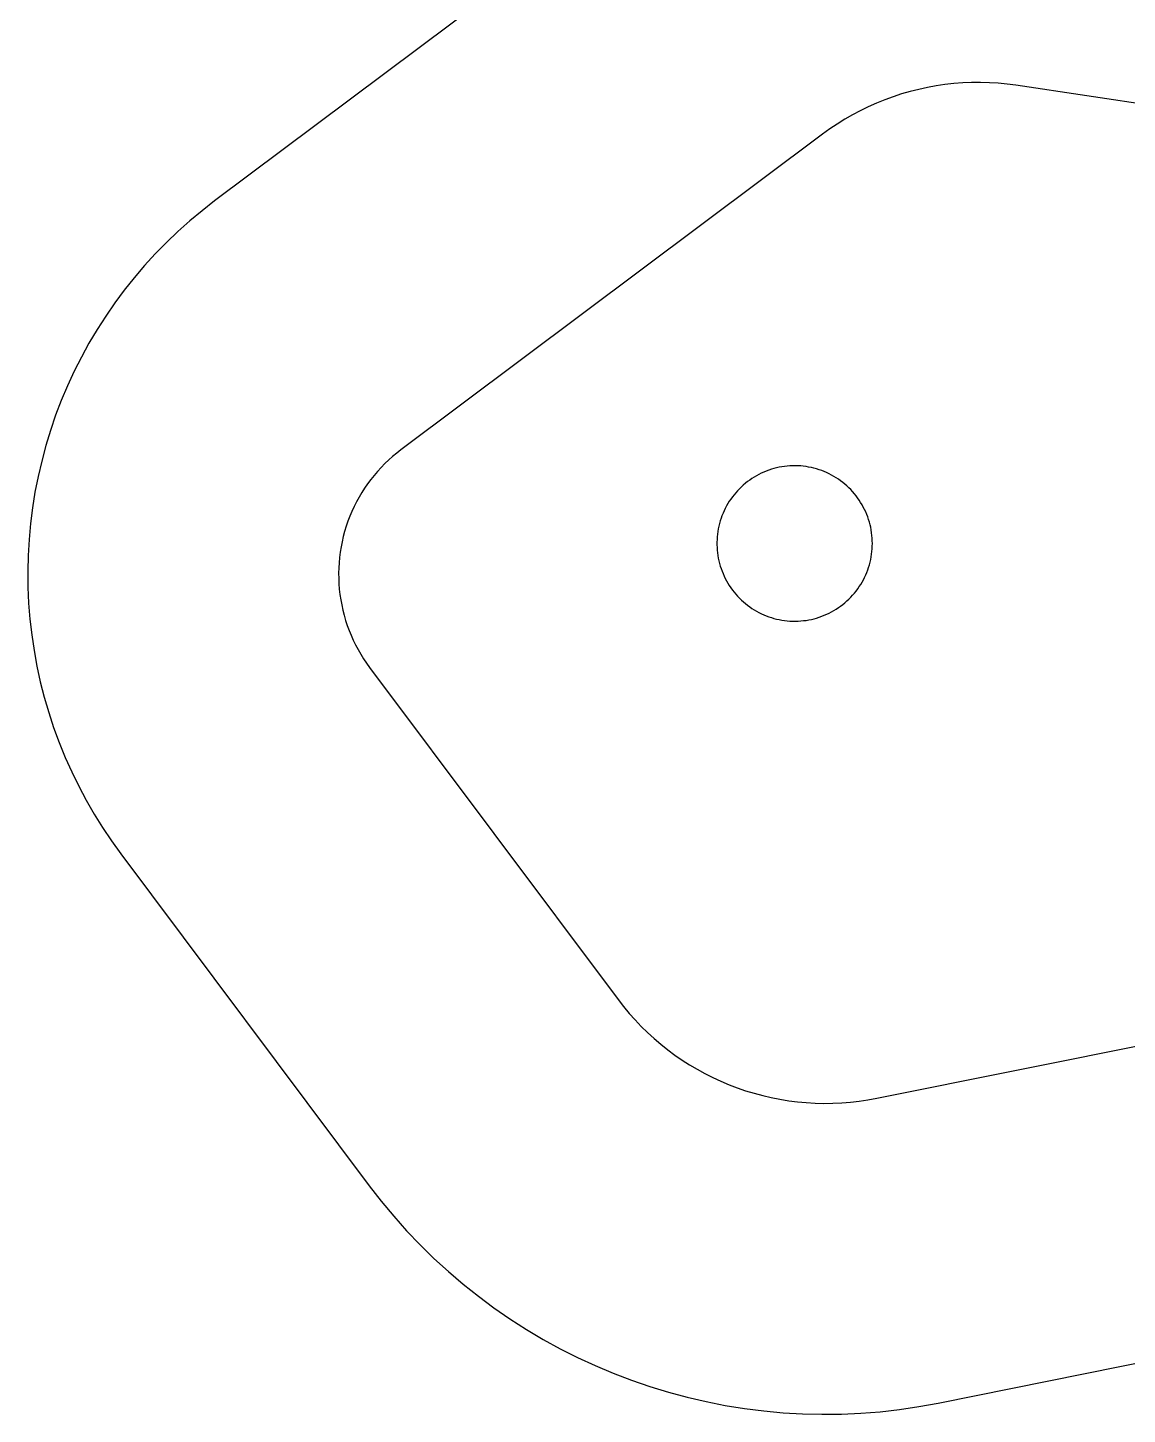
# Model space of a CAD drawing. Header units: millimetres. Extents: x 586 to 986, y -25 to 475.
# Drawn here: x 774.55 to 795.77, y 20.69 to 47.45 of the extents above; entities that cross this region are included whole.
import ezdxf

# ---------------------------------------------------------------- set-up
doc = ezdxf.new("R2010")
doc.units = ezdxf.units.MM
doc.header["$MEASUREMENT"] = 0
doc.layers.add('auxiliares', color=4, linetype='Continuous', true_color=0x00ffff)
doc.layers.add('corte', color=1, linetype='Continuous', true_color=0xff0000)

msp = doc.modelspace()

# ---------------------------------------------------------------- linework, layer by layer
at = {"layer": 'auxiliares'}
for p, q in [((786.291, 50.195), (778.153, 44.104)), ((777.911, 43.915), (777.674, 43.719)), ((778.153, 44.104), (777.911, 43.915)), ((777.674, 43.719), (777.445, 43.515)), ((777.445, 43.515), (777.223, 43.302)), ((777.008, 43.083), (776.8, 42.856)), ((777.223, 43.302), (777.008, 43.083)), ((776.8, 42.856), (776.601, 42.622)), ((776.601, 42.622), (776.41, 42.382)), ((776.41, 42.382), (776.226, 42.135)), ((776.226, 42.135), (776.052, 41.882)), ((776.052, 41.882), (775.886, 41.623)), ((775.886, 41.623), (775.729, 41.359)), ((775.729, 41.359), (775.582, 41.089)), ((775.582, 41.089), (775.443, 40.815)), ((775.443, 40.815), (775.314, 40.536)), ((775.314, 40.536), (775.195, 40.253)), ((775.195, 40.253), (775.085, 39.966)), ((775.085, 39.966), (774.985, 39.675)), ((774.985, 39.675), (774.896, 39.381)), ((774.896, 39.381), (774.816, 39.084)), ((774.816, 39.084), (774.746, 38.785)), ((774.746, 38.785), (774.687, 38.483)), ((774.687, 38.483), (774.638, 38.18)), ((774.638, 38.18), (774.6, 37.875)), ((774.6, 37.875), (774.572, 37.569)), ((774.572, 37.569), (774.554, 37.262)), ((774.554, 37.262), (774.547, 36.955)), ((774.547, 36.955), (774.55, 36.648)), ((774.55, 36.648), (774.564, 36.341)), ((774.564, 36.341), (774.588, 36.034)), ((774.588, 36.034), (774.623, 35.729)), ((774.623, 35.729), (774.668, 35.425)), ((774.668, 35.425), (774.723, 35.123)), ((774.723, 35.123), (774.789, 34.823)), ((774.789, 34.823), (774.865, 34.525)), ((774.865, 34.525), (774.951, 34.23)), ((774.951, 34.23), (775.047, 33.938)), ((775.047, 33.938), (775.153, 33.649)), ((775.153, 33.649), (775.269, 33.365)), ((775.269, 33.365), (775.395, 33.084)), ((775.395, 33.084), (775.53, 32.808)), ((775.53, 32.808), (775.674, 32.537)), ((775.674, 32.537), (775.828, 32.271)), ((775.828, 32.271), (775.99, 32.01)), ((775.99, 32.01), (776.161, 31.755)), ((776.161, 31.755), (776.341, 31.506)), ((776.341, 31.506), (781.139, 25.096)), ((792.115, 20.904), (819.554, 26.424)), ((781.139, 25.096), (781.369, 24.799)), ((781.369, 24.799), (781.609, 24.511)), ((781.609, 24.511), (781.859, 24.23)), ((781.859, 24.23), (782.118, 23.959)), ((782.118, 23.959), (782.387, 23.696)), ((782.387, 23.696), (782.664, 23.442)), ((782.664, 23.442), (782.95, 23.199)), ((782.95, 23.199), (783.243, 22.965)), ((783.243, 22.965), (783.545, 22.741)), ((783.545, 22.741), (783.854, 22.528)), ((783.854, 22.528), (784.171, 22.325)), ((784.171, 22.325), (784.494, 22.134)), ((784.494, 22.134), (784.823, 21.953)), ((784.823, 21.953), (785.158, 21.784)), ((785.158, 21.784), (785.499, 21.626)), ((785.499, 21.626), (785.845, 21.48)), ((785.845, 21.48), (786.196, 21.346)), ((786.196, 21.346), (786.551, 21.224)), ((786.551, 21.224), (786.91, 21.115)), ((786.91, 21.115), (787.273, 21.017)), ((787.273, 21.017), (787.639, 20.932)), ((787.639, 20.932), (788.007, 20.86)), ((791.745, 20.836), (792.115, 20.904)), ((788.007, 20.86), (788.378, 20.8)), ((788.378, 20.8), (788.751, 20.753)), ((788.751, 20.753), (789.125, 20.718)), ((789.125, 20.718), (789.5, 20.697)), ((789.5, 20.697), (789.875, 20.688)), ((789.875, 20.688), (790.251, 20.692)), ((790.251, 20.692), (790.626, 20.709)), ((790.626, 20.709), (791, 20.738)), ((791, 20.738), (791.374, 20.781)), ((791.374, 20.781), (791.745, 20.836))]:
    msp.add_line(p, q, dxfattribs=at)
at = {"layer": 'corte', "linetype": 'Continuous', "lineweight": 25}
for p, q in [((791.91, 46.293), (791.742, 46.256)), ((792.079, 46.323), (791.91, 46.293)), ((792.249, 46.348), (792.079, 46.323)), ((792.419, 46.367), (792.249, 46.348)), ((792.591, 46.38), (792.419, 46.367)), ((792.762, 46.387), (792.591, 46.38)), ((792.934, 46.388), (792.762, 46.387)), ((793.106, 46.383), (792.934, 46.388)), ((793.277, 46.373), (793.106, 46.383)), ((793.448, 46.356), (793.277, 46.373)), ((793.619, 46.334), (793.448, 46.356)), ((818.615, 42.612), (793.619, 46.334)), ((791.085, 46.054), (790.926, 45.99)), ((791.247, 46.113), (791.085, 46.054)), ((791.41, 46.167), (791.247, 46.113)), ((791.575, 46.214), (791.41, 46.167)), ((791.742, 46.256), (791.575, 46.214)), ((790.463, 45.764), (790.314, 45.678)), ((790.615, 45.844), (790.463, 45.764)), ((790.769, 45.92), (790.615, 45.844)), ((790.926, 45.99), (790.769, 45.92)), ((790.026, 45.492), (789.886, 45.391)), ((790.168, 45.587), (790.026, 45.492)), ((790.314, 45.678), (790.168, 45.587)), ((789.886, 45.391), (781.749, 39.3)), ((781.513, 39.104), (781.439, 39.033)), ((781.589, 39.172), (781.513, 39.104)), ((781.668, 39.238), (781.589, 39.172)), ((781.749, 39.3), (781.668, 39.238)), ((781.231, 38.806), (781.168, 38.726)), ((781.298, 38.884), (781.231, 38.806)), ((781.367, 38.96), (781.298, 38.884)), ((781.439, 39.033), (781.367, 38.96)), ((788.612, 38.8), (788.567, 38.774)), ((788.658, 38.825), (788.612, 38.8)), ((788.704, 38.848), (788.658, 38.825)), ((788.752, 38.87), (788.704, 38.848)), ((788.8, 38.89), (788.752, 38.87)), ((788.849, 38.908), (788.8, 38.89)), ((788.898, 38.924), (788.849, 38.908)), ((788.948, 38.939), (788.898, 38.924)), ((788.998, 38.952), (788.948, 38.939)), ((789.049, 38.963), (788.998, 38.952)), ((789.1, 38.973), (789.049, 38.963)), ((789.152, 38.98), (789.1, 38.973)), ((789.204, 38.986), (789.152, 38.98)), ((789.256, 38.99), (789.204, 38.986)), ((789.308, 38.992), (789.256, 38.99)), ((789.36, 38.993), (789.308, 38.992)), ((789.412, 38.992), (789.36, 38.993)), ((789.464, 38.988), (789.412, 38.992)), ((789.515, 38.984), (789.464, 38.988)), ((789.567, 38.977), (789.515, 38.984)), ((789.618, 38.968), (789.567, 38.977)), ((789.67, 38.958), (789.618, 38.968)), ((789.72, 38.946), (789.67, 38.958)), ((789.77, 38.932), (789.72, 38.946)), ((789.82, 38.916), (789.77, 38.932)), ((789.869, 38.899), (789.82, 38.916)), ((789.918, 38.88), (789.869, 38.899)), ((789.965, 38.86), (789.918, 38.88)), ((790.013, 38.837), (789.965, 38.86)), ((790.059, 38.813), (790.013, 38.837)), ((790.104, 38.788), (790.059, 38.813)), ((781.048, 38.56), (780.993, 38.473)), ((781.107, 38.644), (781.048, 38.56)), ((781.168, 38.726), (781.107, 38.644)), ((788.282, 38.549), (788.246, 38.511)), ((788.319, 38.585), (788.282, 38.549)), ((788.357, 38.62), (788.319, 38.585)), ((788.397, 38.654), (788.357, 38.62)), ((788.438, 38.686), (788.397, 38.654)), ((788.48, 38.717), (788.438, 38.686)), ((788.523, 38.746), (788.48, 38.717)), ((788.567, 38.774), (788.523, 38.746)), ((790.149, 38.761), (790.104, 38.788)), ((790.192, 38.732), (790.149, 38.761)), ((790.235, 38.702), (790.192, 38.732)), ((790.276, 38.671), (790.235, 38.702)), ((790.316, 38.638), (790.276, 38.671)), ((790.356, 38.603), (790.316, 38.638)), ((790.394, 38.568), (790.356, 38.603)), ((790.43, 38.531), (790.394, 38.568)), ((790.466, 38.493), (790.43, 38.531)), ((780.892, 38.295), (780.845, 38.204)), ((780.941, 38.385), (780.892, 38.295)), ((780.993, 38.473), (780.941, 38.385)), ((788.086, 38.306), (788.059, 38.261)), ((788.115, 38.349), (788.086, 38.306)), ((788.146, 38.391), (788.115, 38.349)), ((788.178, 38.432), (788.146, 38.391)), ((788.211, 38.472), (788.178, 38.432)), ((788.246, 38.511), (788.211, 38.472)), ((790.5, 38.453), (790.466, 38.493)), ((790.532, 38.413), (790.5, 38.453)), ((790.563, 38.371), (790.532, 38.413)), ((790.593, 38.328), (790.563, 38.371)), ((790.621, 38.284), (790.593, 38.328)), ((790.648, 38.24), (790.621, 38.284)), ((780.763, 38.017), (780.726, 37.921)), ((780.802, 38.111), (780.763, 38.017)), ((780.845, 38.204), (780.802, 38.111)), ((787.945, 38.027), (787.928, 37.978)), ((787.965, 38.076), (787.945, 38.027)), ((787.986, 38.123), (787.965, 38.076)), ((788.009, 38.17), (787.986, 38.123)), ((788.033, 38.216), (788.009, 38.17)), ((788.059, 38.261), (788.033, 38.216)), ((790.673, 38.194), (790.648, 38.24)), ((790.697, 38.148), (790.673, 38.194)), ((790.719, 38.1), (790.697, 38.148)), ((790.739, 38.052), (790.719, 38.1)), ((790.757, 38.004), (790.739, 38.052)), ((790.774, 37.955), (790.757, 38.004)), ((780.693, 37.824), (780.663, 37.726)), ((780.726, 37.921), (780.693, 37.824)), ((787.874, 37.777), (787.865, 37.726)), ((787.885, 37.828), (787.874, 37.777)), ((787.898, 37.879), (787.885, 37.828)), ((787.912, 37.929), (787.898, 37.879)), ((787.928, 37.978), (787.912, 37.929)), ((790.789, 37.905), (790.774, 37.955)), ((790.803, 37.854), (790.789, 37.905)), ((790.815, 37.804), (790.803, 37.854)), ((790.824, 37.753), (790.815, 37.804)), ((790.833, 37.701), (790.824, 37.753)), ((780.613, 37.527), (780.593, 37.427)), ((780.636, 37.627), (780.613, 37.527)), ((780.663, 37.726), (780.636, 37.627)), ((787.849, 37.571), (787.847, 37.519)), ((787.847, 37.519), (787.847, 37.466)), ((787.847, 37.466), (787.849, 37.414)), ((787.853, 37.623), (787.849, 37.571)), ((787.858, 37.674), (787.853, 37.623)), ((787.865, 37.726), (787.858, 37.674)), ((790.839, 37.649), (790.833, 37.701)), ((790.843, 37.598), (790.839, 37.649)), ((790.846, 37.546), (790.843, 37.598)), ((790.847, 37.493), (790.846, 37.546)), ((790.846, 37.441), (790.847, 37.493)), ((780.564, 37.224), (780.555, 37.122)), ((780.577, 37.326), (780.564, 37.224)), ((780.593, 37.427), (780.577, 37.326)), ((787.849, 37.414), (787.853, 37.362)), ((787.853, 37.362), (787.858, 37.311)), ((787.858, 37.311), (787.865, 37.259)), ((787.865, 37.259), (787.874, 37.208)), ((787.874, 37.208), (787.885, 37.157)), ((790.815, 37.183), (790.825, 37.234)), ((790.825, 37.234), (790.833, 37.286)), ((790.833, 37.286), (790.839, 37.338)), ((790.839, 37.338), (790.844, 37.389)), ((790.844, 37.389), (790.846, 37.441)), ((780.549, 37.02), (780.547, 36.917)), ((780.555, 37.122), (780.549, 37.02)), ((787.885, 37.157), (787.898, 37.106)), ((787.898, 37.106), (787.912, 37.056)), ((787.912, 37.056), (787.928, 37.007)), ((787.928, 37.007), (787.946, 36.958)), ((787.946, 36.958), (787.965, 36.91)), ((790.719, 36.887), (790.739, 36.934)), ((790.739, 36.934), (790.758, 36.983)), ((790.758, 36.983), (790.775, 37.032)), ((790.775, 37.032), (790.79, 37.082)), ((790.79, 37.082), (790.803, 37.133)), ((790.803, 37.133), (790.815, 37.183)), ((780.547, 36.917), (780.548, 36.815)), ((780.548, 36.815), (780.552, 36.713)), ((780.552, 36.713), (780.56, 36.611)), ((787.965, 36.91), (787.986, 36.862)), ((787.986, 36.862), (788.009, 36.815)), ((788.009, 36.815), (788.033, 36.769)), ((788.033, 36.769), (788.059, 36.724)), ((788.059, 36.724), (788.087, 36.68)), ((788.087, 36.68), (788.116, 36.636)), ((790.564, 36.616), (790.594, 36.659)), ((790.594, 36.659), (790.622, 36.702)), ((790.622, 36.702), (790.649, 36.747)), ((790.649, 36.747), (790.674, 36.793)), ((790.674, 36.793), (790.697, 36.839)), ((790.697, 36.839), (790.719, 36.887)), ((780.56, 36.611), (780.572, 36.509)), ((780.572, 36.509), (780.587, 36.407)), ((780.587, 36.407), (780.606, 36.307)), ((788.116, 36.636), (788.146, 36.594)), ((788.146, 36.594), (788.178, 36.553)), ((788.178, 36.553), (788.211, 36.513)), ((788.211, 36.513), (788.246, 36.474)), ((788.246, 36.474), (788.282, 36.437)), ((788.282, 36.437), (788.32, 36.4)), ((788.32, 36.4), (788.358, 36.365)), ((790.356, 36.383), (790.394, 36.419)), ((790.394, 36.419), (790.431, 36.456)), ((790.431, 36.456), (790.466, 36.494)), ((790.466, 36.494), (790.5, 36.534)), ((790.5, 36.534), (790.533, 36.574)), ((790.533, 36.574), (790.564, 36.616)), ((780.606, 36.307), (780.627, 36.207)), ((780.627, 36.207), (780.653, 36.107)), ((788.358, 36.365), (788.398, 36.332)), ((788.398, 36.332), (788.439, 36.299)), ((788.439, 36.299), (788.481, 36.269)), ((788.481, 36.269), (788.524, 36.239)), ((788.524, 36.239), (788.568, 36.211)), ((788.568, 36.211), (788.613, 36.185)), ((788.613, 36.185), (788.658, 36.16)), ((788.658, 36.16), (788.705, 36.137)), ((788.705, 36.137), (788.753, 36.116)), ((789.919, 36.106), (789.966, 36.127)), ((789.966, 36.127), (790.013, 36.149)), ((790.013, 36.149), (790.06, 36.173)), ((790.06, 36.173), (790.105, 36.199)), ((790.105, 36.199), (790.15, 36.226)), ((790.15, 36.226), (790.193, 36.254)), ((790.193, 36.254), (790.235, 36.284)), ((790.235, 36.284), (790.277, 36.316)), ((790.277, 36.316), (790.317, 36.349)), ((790.317, 36.349), (790.356, 36.383)), ((780.653, 36.107), (780.681, 36.009)), ((780.681, 36.009), (780.713, 35.912)), ((780.713, 35.912), (780.749, 35.816)), ((788.753, 36.116), (788.801, 36.096)), ((788.801, 36.096), (788.85, 36.078)), ((788.85, 36.078), (788.899, 36.062)), ((788.899, 36.062), (788.949, 36.047)), ((788.949, 36.047), (788.999, 36.034)), ((788.999, 36.034), (789.05, 36.023)), ((789.05, 36.023), (789.101, 36.013)), ((789.101, 36.013), (789.153, 36.006)), ((789.153, 36.006), (789.205, 36)), ((789.205, 36), (789.257, 35.996)), ((789.257, 35.996), (789.309, 35.993)), ((789.309, 35.993), (789.361, 35.993)), ((789.361, 35.993), (789.413, 35.994)), ((789.413, 35.994), (789.465, 35.998)), ((789.465, 35.998), (789.516, 36.003)), ((789.516, 36.003), (789.568, 36.009)), ((789.568, 36.009), (789.619, 36.018)), ((789.619, 36.018), (789.67, 36.028)), ((789.67, 36.028), (789.721, 36.04)), ((789.721, 36.04), (789.771, 36.054)), ((789.771, 36.054), (789.821, 36.07)), ((789.821, 36.07), (789.87, 36.087)), ((789.87, 36.087), (789.919, 36.106)), ((780.749, 35.816), (780.787, 35.721)), ((780.787, 35.721), (780.829, 35.627)), ((780.829, 35.627), (780.874, 35.535)), ((780.874, 35.535), (780.922, 35.445)), ((780.922, 35.445), (780.974, 35.356)), ((780.974, 35.356), (781.028, 35.269)), ((781.028, 35.269), (781.085, 35.184)), ((781.085, 35.184), (781.145, 35.101)), ((781.145, 35.101), (785.942, 28.692)), ((790.931, 26.786), (818.371, 32.306)), ((785.942, 28.692), (786.047, 28.557)), ((786.047, 28.557), (786.156, 28.425)), ((786.156, 28.425), (786.27, 28.298)), ((786.27, 28.298), (786.387, 28.174)), ((786.387, 28.174), (786.509, 28.055)), ((786.509, 28.055), (786.635, 27.94)), ((786.635, 27.94), (786.765, 27.829)), ((786.765, 27.829), (786.899, 27.723)), ((786.899, 27.723), (787.036, 27.621)), ((787.036, 27.621), (787.177, 27.524)), ((787.177, 27.524), (787.32, 27.432)), ((787.32, 27.432), (787.467, 27.345)), ((787.467, 27.345), (787.617, 27.263)), ((787.617, 27.263), (787.769, 27.186)), ((787.769, 27.186), (787.924, 27.114)), ((787.924, 27.114), (788.081, 27.048)), ((788.081, 27.048), (788.241, 26.987)), ((788.241, 26.987), (788.402, 26.932)), ((788.402, 26.932), (788.566, 26.882)), ((788.566, 26.882), (788.731, 26.837)), ((788.731, 26.837), (788.897, 26.799)), ((788.897, 26.799), (789.064, 26.766)), ((789.064, 26.766), (789.233, 26.739)), ((790.763, 26.755), (790.931, 26.786)), ((789.233, 26.739), (789.402, 26.717)), ((789.402, 26.717), (789.572, 26.702)), ((789.572, 26.702), (789.743, 26.692)), ((789.743, 26.692), (789.913, 26.688)), ((789.913, 26.688), (790.084, 26.69)), ((790.084, 26.69), (790.255, 26.697)), ((790.255, 26.697), (790.425, 26.711)), ((790.425, 26.711), (790.594, 26.73)), ((790.594, 26.73), (790.763, 26.755))]:
    msp.add_line(p, q, dxfattribs=at)

doc.saveas('drawing.dxf')
